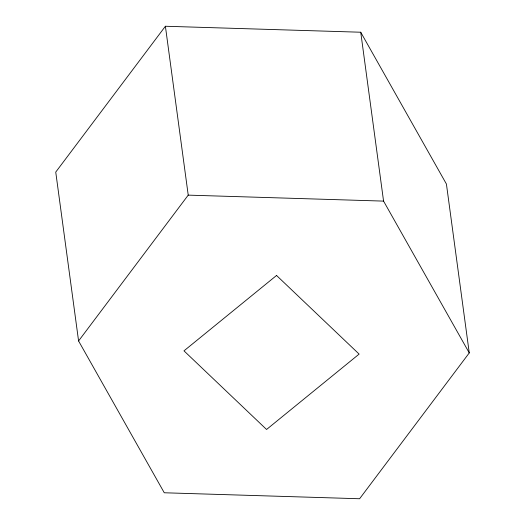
<?xml version="1.0" encoding="UTF-8"?>
<svg xmlns="http://www.w3.org/2000/svg" width="525" height="525" viewBox="0 0 525 525"><rect width="100%" height="100%" fill="white"/><g stroke="black" fill="none" stroke-linecap="round" stroke-linejoin="round"><path stroke-width="0.79" d="M165.395 26.25L55.742 172.082L78.579 340.961L164.266 492.772L359.605 498.75L469.258 352.918L446.421 184.039L360.734 32.228L165.395 26.25L188.226 195.129L78.579 340.961M188.226 195.129L383.565 201.108L469.258 352.918M360.734 32.228L383.565 201.108M276.544 275.467L183.98 350.851L266.562 429.476L359.126 354.093L276.544 275.467"/></g></svg>
